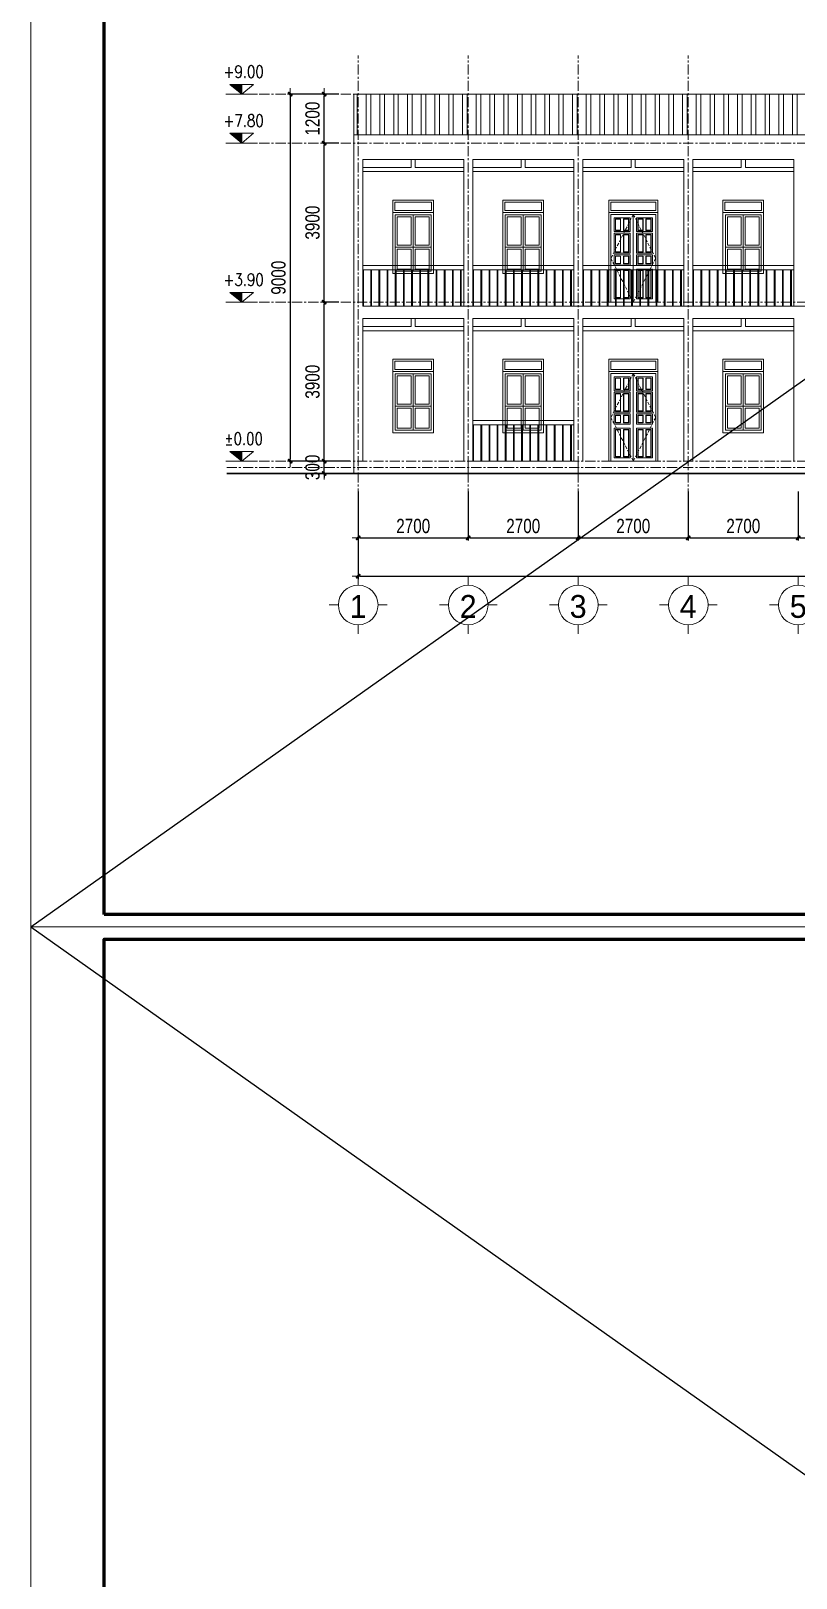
# Model space of a CAD drawing. Header units: millimetres. Extents: x 5243337 to 5938936, y 490824 to 785930.
# Drawn here: x 5785782 to 5804558, y 579497 to 617429 of the extents above; entities that cross this region are included whole.
import ezdxf
from ezdxf.enums import TextEntityAlignment as Align

# ---------------------------------------------------------------- set-up
doc = ezdxf.new("R2010")
doc.units = ezdxf.units.MM
doc.header["$MEASUREMENT"] = 0
doc.header["$PDMODE"] = 32
doc.linetypes.add('CENTER', pattern=[2, 1.25, -0.25, 0.25, -0.25])
doc.linetypes.add('HIDDEN', pattern=[0.375, 0.25, -0.125])
doc.layers.get('0').update_dxf_attribs({"lineweight": 0})
doc.layers.get('Defpoints').update_dxf_attribs({"lineweight": 0})
for name, color, linetype, lineweight in [('dim', 144, 'Continuous', 13), ('hatch1', 136, 'Continuous', 9), ('Khungten_LCDI', 7, 'Continuous', 25), ('LC Dim', 8, 'Continuous', 18), ('LC ISO', 153, 'Continuous', 13), ('LC MANH DUT', 35, 'HIDDEN', 5), ('LC Net dam 1', 30, 'Continuous', 30), ('LC Net manh', 9, 'Continuous', 5), ('LC Net thay', 7, 'Continuous', 25), ('LC Text1', 3, 'Continuous', 20), ('LC Text2', 7, 'Continuous', 25), ('noithat', 125, 'Continuous', 9), ('text', 1, 'Continuous', 20), ('thay1', 63, 'Continuous', 18), ('truc', 76, 'CENTER', 9)]:
    doc.layers.add(name, color=color, linetype=linetype, lineweight=lineweight)
doc.layers.add('KCS_Plotter', color=11, linetype='Continuous', plot=False)
doc.layers.add('KICHTHUOC', color=9, linetype='Continuous')
doc.styles.add('EG Hai', font='VHAVANB.TTF')
doc.styles.add('HOATBIF', font='hoatbif.shx', dxfattribs={"width": 0.8})
doc.styles.add('Khungten', font='VHAVAN.TTF', dxfattribs={"width": 0.9, "height": 5000})
doc.styles.add('T1', font='Vnsimli.shx', dxfattribs={"width": 0.8})
doc.styles.add('Title', font='VHBLACK.TTF')
doc.dimstyles.new('1-100', dxfattribs={"dimscale": 100, "dimtxt": 2.5, "dimasz": 0.35, "dimexe": 0.5, "dimexo": 0, "dimgap": 0.8, "dimtad": 1, "dimdec": 0, "dimzin": 0, "dimdsep": 46, "dimtxsty": 'HOATBIF', "dimblk1": 'DOT', "dimblk2": 'DOT', "dimsah": 1, "dimcen": -1, "dimdle": 1, "dimclrd": 256, "dimclre": 256, "dimclrt": 4, "dimadec": 3, "dimazin": 2, "dimtfac": 0.333333, "dimtdec": 0, "dimtix": 1, "dimtmove": 2, "dimatfit": 3, "dimldrblk": 'DOT', "dimfxl": 1, "dimtvp": 0.833333, "dimtolj": 1, "dimtzin": 0, "dimarcsym": 0})

# ---------------------------------------------------------------- blocks, each defined once
blk = doc.blocks.new('DOT')
at = {"layer": 'dim'}
for p, q in [((-3, 0), (3, 0)), ((-1, -1), (1, 1))]:
    blk.add_line(p, q, dxfattribs=at)
blk.add_lwpolyline([(0.5, 1), (-1, -0.5), (-0.5, -1), (1, 0.5)], close=True, dxfattribs=at)
blk = doc.blocks.new('*D600')
at = {"layer": 'Defpoints', "color": 0, "ltscale": 300, "transparency": 16777216}
for p in [(5793813, 606139), (5838463, 606139), (5838463, 604061)]:
    blk.add_point(p, dxfattribs=at)
at = {"layer": 'LC Dim', "lineweight": -2, "ltscale": 300, "transparency": 16777216}
for p, q in [((5793813, 606139), (5793813, 603991)), ((5838463, 606139), (5838463, 603991)), ((5793862, 604061), (5838414, 604061))]:
    blk.add_line(p, q, dxfattribs=at)
at = {"layer": 'LC Dim', "lineweight": -2, "ltscale": 300, "transparency": 16777216, "xscale": 49, "yscale": 49, "zscale": 49, "rotation": 180}
blk.add_blockref('DOT', (5793813, 604061), dxfattribs=at)
at = {"layer": 'LC Dim', "lineweight": -2, "ltscale": 300, "transparency": 16777216, "xscale": 49, "yscale": 49, "zscale": 49}
blk.add_blockref('DOT', (5838463, 604061), dxfattribs=at)
at = {"layer": 'LC Dim', "color": 4, "ltscale": 300, "transparency": 16777216, "insert": (5816138, 604348), "char_height": 350, "attachment_point": 5, "style": 'HOATBIF'}
blk.add_mtext('\\A1;44650', dxfattribs=at)
blk = doc.blocks.new('_Dot')
at = {"color": 0, "linetype": 'ByBlock', "lineweight": -2}
blk.add_line((-0.5, 0), (-1, 0), dxfattribs=at)
at = {"color": 0, "linetype": 'ByBlock', "const_width": 0.5}
blk.add_lwpolyline([(-0.25, 0, 1), (0.25, 0, 1)], format="xyb", close=True, dxfattribs=at)
blk = doc.blocks.new('*D601')
at = {"layer": 'Defpoints', "color": 0, "ltscale": 300, "transparency": 16777216}
for p in [(5793813, 606139), (5796513, 606139), (5796513, 605003)]:
    blk.add_point(p, dxfattribs=at)
at = {"layer": 'LC Dim', "lineweight": -2, "ltscale": 300, "transparency": 16777216}
for p, q in [((5793813, 606139), (5793813, 604933)), ((5796513, 606139), (5796513, 604933)), ((5793862, 605003), (5796464, 605003))]:
    blk.add_line(p, q, dxfattribs=at)
at = {"layer": 'LC Dim', "lineweight": -2, "ltscale": 300, "transparency": 16777216, "xscale": 49, "yscale": 49, "zscale": 49, "rotation": 180}
blk.add_blockref('DOT', (5793813, 605003), dxfattribs=at)
at = {"layer": 'LC Dim', "lineweight": -2, "ltscale": 300, "transparency": 16777216, "xscale": 49, "yscale": 49, "zscale": 49}
blk.add_blockref('DOT', (5796513, 605003), dxfattribs=at)
at = {"layer": 'LC Dim', "color": 4, "ltscale": 300, "transparency": 16777216, "insert": (5795163, 605290), "char_height": 350, "attachment_point": 5, "style": 'HOATBIF'}
blk.add_mtext('\\A1;2700', dxfattribs=at)
blk = doc.blocks.new('TTRUC')
at = {"layer": 'LC ISO'}
for p, q in [((0, 6.95), (0, 10.13)), ((-6.95, 0), (-10.13, 0)), ((6.95, 0), (10.13, 0)), ((0, -6.95), (0, -10.13))]:
    blk.add_line(p, q, dxfattribs=at)
at = {"layer": 'LC Net manh'}
blk.add_circle((0, 0), 6.95, dxfattribs=at)
blk = doc.blocks.new('*D602')
at = {"layer": 'Defpoints', "color": 0, "ltscale": 300, "transparency": 16777216}
for p in [(5796513, 606139), (5799213, 606139), (5799213, 605003)]:
    blk.add_point(p, dxfattribs=at)
at = {"layer": 'LC Dim', "lineweight": -2, "ltscale": 300, "transparency": 16777216}
for p, q in [((5796513, 606139), (5796513, 604933)), ((5799213, 606139), (5799213, 604933)), ((5796562, 605003), (5799164, 605003))]:
    blk.add_line(p, q, dxfattribs=at)
at = {"layer": 'LC Dim', "lineweight": -2, "ltscale": 300, "transparency": 16777216, "xscale": 49, "yscale": 49, "zscale": 49, "rotation": 180}
blk.add_blockref('DOT', (5796513, 605003), dxfattribs=at)
at = {"layer": 'LC Dim', "lineweight": -2, "ltscale": 300, "transparency": 16777216, "xscale": 49, "yscale": 49, "zscale": 49}
blk.add_blockref('DOT', (5799213, 605003), dxfattribs=at)
at = {"layer": 'LC Dim', "color": 4, "ltscale": 300, "transparency": 16777216, "insert": (5797863, 605290), "char_height": 350, "attachment_point": 5, "style": 'HOATBIF'}
blk.add_mtext('\\A1;2700', dxfattribs=at)
blk = doc.blocks.new('*D603')
at = {"layer": 'Defpoints', "color": 0, "ltscale": 300, "transparency": 16777216}
for p in [(5799213, 606139), (5801913, 606139), (5801913, 605003)]:
    blk.add_point(p, dxfattribs=at)
at = {"layer": 'LC Dim', "lineweight": -2, "ltscale": 300, "transparency": 16777216}
for p, q in [((5799213, 606139), (5799213, 604933)), ((5801913, 606139), (5801913, 604933)), ((5799262, 605003), (5801864, 605003))]:
    blk.add_line(p, q, dxfattribs=at)
at = {"layer": 'LC Dim', "lineweight": -2, "ltscale": 300, "transparency": 16777216, "xscale": 49, "yscale": 49, "zscale": 49, "rotation": 180}
blk.add_blockref('DOT', (5799213, 605003), dxfattribs=at)
at = {"layer": 'LC Dim', "lineweight": -2, "ltscale": 300, "transparency": 16777216, "xscale": 49, "yscale": 49, "zscale": 49}
blk.add_blockref('DOT', (5801913, 605003), dxfattribs=at)
at = {"layer": 'LC Dim', "color": 4, "ltscale": 300, "transparency": 16777216, "insert": (5800563, 605290), "char_height": 350, "attachment_point": 5, "style": 'HOATBIF'}
blk.add_mtext('\\A1;2700', dxfattribs=at)
blk = doc.blocks.new('*D604')
at = {"layer": 'Defpoints', "color": 0, "ltscale": 300, "transparency": 16777216}
for p in [(5801913, 606139), (5804613, 606139), (5804613, 605003)]:
    blk.add_point(p, dxfattribs=at)
at = {"layer": 'LC Dim', "lineweight": -2, "ltscale": 300, "transparency": 16777216}
for p, q in [((5801913, 606139), (5801913, 604933)), ((5804613, 606139), (5804613, 604933)), ((5801962, 605003), (5804564, 605003))]:
    blk.add_line(p, q, dxfattribs=at)
at = {"layer": 'LC Dim', "lineweight": -2, "ltscale": 300, "transparency": 16777216, "xscale": 49, "yscale": 49, "zscale": 49, "rotation": 180}
blk.add_blockref('DOT', (5801913, 605003), dxfattribs=at)
at = {"layer": 'LC Dim', "lineweight": -2, "ltscale": 300, "transparency": 16777216, "xscale": 49, "yscale": 49, "zscale": 49}
blk.add_blockref('DOT', (5804613, 605003), dxfattribs=at)
at = {"layer": 'LC Dim', "color": 4, "ltscale": 300, "transparency": 16777216, "insert": (5803263, 605290), "char_height": 350, "attachment_point": 5, "style": 'HOATBIF'}
blk.add_mtext('\\A1;2700', dxfattribs=at)
blk = doc.blocks.new('*D605')
at = {"layer": 'Defpoints', "color": 0, "ltscale": 300, "transparency": 16777216}
for p in [(5804613, 606139), (5807313, 606139), (5807313, 605003)]:
    blk.add_point(p, dxfattribs=at)
at = {"layer": 'LC Dim', "lineweight": -2, "ltscale": 300, "transparency": 16777216}
for p, q in [((5804613, 606139), (5804613, 604933)), ((5807313, 606139), (5807313, 604933)), ((5804662, 605003), (5807264, 605003))]:
    blk.add_line(p, q, dxfattribs=at)
at = {"layer": 'LC Dim', "lineweight": -2, "ltscale": 300, "transparency": 16777216, "xscale": 49, "yscale": 49, "zscale": 49, "rotation": 180}
blk.add_blockref('DOT', (5804613, 605003), dxfattribs=at)
at = {"layer": 'LC Dim', "lineweight": -2, "ltscale": 300, "transparency": 16777216, "xscale": 49, "yscale": 49, "zscale": 49}
blk.add_blockref('DOT', (5807313, 605003), dxfattribs=at)
at = {"layer": 'LC Dim', "color": 4, "ltscale": 300, "transparency": 16777216, "insert": (5805963, 605290), "char_height": 350, "attachment_point": 5, "style": 'HOATBIF'}
blk.add_mtext('\\A1;2700', dxfattribs=at)
blk = doc.blocks.new('sdgfed')
at = {"layer": 'noithat'}
for points in [[(0, 1500), (1000, 1500), (1000, 1800), (0, 1800)], [(50, 1550), (950, 1550), (950, 1750), (50, 1750)], [(0, 0), (1000, 0), (1000, 1500), (0, 1500)], [(60, 60), (940, 60), (940, 1440), (60, 1440)], [(60, 1440), (500, 1440), (500, 650), (60, 650)], [(110, 1390), (450, 1390), (450, 700), (110, 700)], [(940, 1440), (500, 1440), (500, 650), (940, 650)], [(890, 1390), (550, 1390), (550, 700), (890, 700)], [(500, 650), (60, 650), (60, 60), (500, 60)], [(450, 600), (110, 600), (110, 110), (450, 110)], [(500, 650), (940, 650), (940, 60), (500, 60)], [(550, 600), (890, 600), (890, 110), (550, 110)]]:
    blk.add_lwpolyline(points, close=True, dxfattribs=at)
blk = doc.blocks.new('jsfgsdf')
at = {"layer": 'hatch1'}
blk.add_lwpolyline([(50, 2250), (1150, 2250), (1150, 2450), (50, 2450)], close=True, dxfattribs=at)
at = {"layer": 'LC ISO'}
for p, q in [((600, 0), (600, 2150)), ((130, 1730), (520, 1730)), ((130, 1690), (520, 1690)), ((1070, 1730), (680, 1730)), ((1070, 1690), (680, 1690)), ((130, 1200), (520, 1200)), ((1070, 1200), (680, 1200)), ((0, 0), (1200, 0))]:
    blk.add_line(p, q, dxfattribs=at)
at = {"layer": 'LC ISO', "ltscale": 2}
for p, q in [((130, 810), (520, 810)), ((1070, 810), (680, 810))]:
    blk.add_line(p, q, dxfattribs=at)
at = {"layer": 'LC ISO'}
blk.add_lwpolyline([(0, 2200), (1200, 2200), (1200, 2500), (0, 2500)], close=True, dxfattribs=at)
for points in [[(0, 0), (0, 2200), (1200, 2200), (1200, 0)], [(50, 0), (50, 2150), (1150, 2150), (1150, 0)], [(130, 1730), (130, 2070), (520, 2070), (520, 1730)], [(1070, 1730), (1070, 2070), (680, 2070), (680, 1730)], [(130, 1200), (130, 1690)], [(520, 1690), (520, 1200), (130, 1200)], [(680, 1690), (680, 1200), (1070, 1200)], [(1070, 1200), (1070, 1690)], [(130, 910), (130, 1160), (520, 1160)], [(520, 1160), (520, 910), (130, 910)], [(1070, 910), (1070, 1160), (680, 1160)], [(680, 1160), (680, 910), (1070, 910)], [(520, 810), (520, 80), (130, 80), (130, 810)], [(680, 810), (680, 80), (1070, 80), (1070, 810)]]:
    blk.add_lwpolyline(points, dxfattribs=at)
at = {"layer": 'LC MANH DUT', "ltscale": 300}
for p, q in [((600, 2150), (50, 1075)), ((600, 2150), (1150, 1075)), ((50, 1075), (600, 0)), ((1150, 1075), (600, 0))]:
    blk.add_line(p, q, dxfattribs=at)
at = {"layer": 'LC Net manh'}
for points in [[(160, 2040), (290, 2040), (290, 1760), (160, 1760)], [(166, 2034), (284, 2034), (284, 1766), (166, 1766)], [(360, 2040), (490, 2040), (490, 1760), (360, 1760)], [(366, 2034), (484, 2034), (484, 1766), (366, 1766)], [(840, 2040), (710, 2040), (710, 1760), (840, 1760)], [(834, 2034), (716, 2034), (716, 1766), (834, 1766)], [(1040, 2040), (910, 2040), (910, 1760), (1040, 1760)], [(1034, 2034), (916, 2034), (916, 1766), (1034, 1766)], [(160, 1660), (290, 1660), (290, 1230), (160, 1230)], [(166, 1654), (284, 1654), (284, 1236), (166, 1236)], [(360, 1660), (490, 1660), (490, 1230), (360, 1230)], [(366, 1654), (484, 1654), (484, 1236), (366, 1236)], [(840, 1660), (710, 1660), (710, 1230), (840, 1230)], [(834, 1654), (716, 1654), (716, 1236), (834, 1236)], [(1040, 1660), (910, 1660), (910, 1230), (1040, 1230)], [(1034, 1654), (916, 1654), (916, 1236), (1034, 1236)], [(160, 1130), (290, 1130), (290, 940), (160, 940)], [(160, 780), (290, 780), (290, 110), (160, 110)], [(166, 1124), (284, 1124), (284, 946), (166, 946)], [(166, 774), (284, 774), (284, 116), (166, 116)], [(360, 1130), (490, 1130), (490, 940), (360, 940)], [(360, 780), (490, 780), (490, 110), (360, 110)], [(366, 1124), (484, 1124), (484, 946), (366, 946)], [(366, 774), (484, 774), (484, 116), (366, 116)], [(840, 1130), (710, 1130), (710, 940), (840, 940)], [(840, 780), (710, 780), (710, 110), (840, 110)], [(834, 1124), (716, 1124), (716, 946), (834, 946)], [(834, 774), (716, 774), (716, 116), (834, 116)], [(1040, 1130), (910, 1130), (910, 940), (1040, 940)], [(1040, 780), (910, 780), (910, 110), (1040, 110)], [(1034, 1124), (916, 1124), (916, 946), (1034, 946)], [(1034, 774), (916, 774), (916, 116), (1034, 116)]]:
    blk.add_lwpolyline(points, close=True, dxfattribs=at)
blk = doc.blocks.new('*D653')
at = {"layer": 'Defpoints', "color": 0, "ltscale": 300, "transparency": 16777216}
for p in [(5792980, 606879), (5793611, 606879), (5793611, 606579)]:
    blk.add_point(p, dxfattribs=at)
at = {"layer": 'LC Dim', "lineweight": -2, "ltscale": 300, "transparency": 16777216}
for p, q in [((5792980, 606928), (5792980, 606977)), ((5793611, 606879), (5792910, 606879)), ((5793611, 606579), (5792910, 606579)), ((5792980, 606579), (5792980, 606879)), ((5792980, 606530), (5792980, 606481))]:
    blk.add_line(p, q, dxfattribs=at)
at = {"layer": 'LC Dim', "lineweight": -2, "ltscale": 300, "transparency": 16777216, "xscale": 49, "yscale": 49, "zscale": 49}
for p, rotation in [((5792980, 606879), 270), ((5792980, 606579), 90)]:
    blk.add_blockref('DOT', p, dxfattribs=dict(at, rotation=rotation))
at = {"layer": 'LC Dim', "color": 4, "ltscale": 300, "transparency": 16777216, "insert": (5792693, 606729), "char_height": 350, "attachment_point": 5, "rotation": 90, "style": 'HOATBIF'}
blk.add_mtext('\\A1;300', dxfattribs=at)
blk = doc.blocks.new('*D654')
at = {"layer": 'Defpoints', "color": 0, "transparency": 16777216}
for p in [(5792980, 610779), (5793336, 610779), (5793611, 606879)]:
    blk.add_point(p, dxfattribs=at)
at = {"layer": 'LC Dim', "lineweight": -2, "transparency": 16777216}
for p, q in [((5793336, 610779), (5792910, 610779)), ((5792980, 606928), (5792980, 610730)), ((5793611, 606879), (5792910, 606879))]:
    blk.add_line(p, q, dxfattribs=at)
at = {"layer": 'LC Dim', "lineweight": -2, "transparency": 16777216, "xscale": 49, "yscale": 49, "zscale": 49}
for p, rotation in [((5792980, 610779), 90), ((5792980, 606879), 270)]:
    blk.add_blockref('DOT', p, dxfattribs=dict(at, rotation=rotation))
at = {"layer": 'LC Dim', "color": 4, "transparency": 16777216, "insert": (5792693, 608829), "char_height": 350, "attachment_point": 5, "rotation": 90, "style": 'HOATBIF'}
blk.add_mtext('\\A1;3900', dxfattribs=at)
blk = doc.blocks.new('*D655')
at = {"layer": 'Defpoints', "color": 0, "transparency": 16777216}
for p in [(5792980, 614679), (5793336, 614679), (5793336, 610779)]:
    blk.add_point(p, dxfattribs=at)
at = {"layer": 'LC Dim', "lineweight": -2, "transparency": 16777216}
for p, q in [((5793336, 614679), (5792910, 614679)), ((5792980, 610828), (5792980, 614630)), ((5793336, 610779), (5792910, 610779))]:
    blk.add_line(p, q, dxfattribs=at)
at = {"layer": 'LC Dim', "lineweight": -2, "transparency": 16777216, "xscale": 49, "yscale": 49, "zscale": 49}
for p, rotation in [((5792980, 614679), 90), ((5792980, 610779), 270)]:
    blk.add_blockref('DOT', p, dxfattribs=dict(at, rotation=rotation))
at = {"layer": 'LC Dim', "color": 4, "transparency": 16777216, "insert": (5792693, 612729), "char_height": 350, "attachment_point": 5, "rotation": 90, "style": 'HOATBIF'}
blk.add_mtext('\\A1;3900', dxfattribs=at)
blk = doc.blocks.new('*U538')
at = {"layer": 'LC ISO'}
blk.add_lwpolyline([(-10, 445), (10, 445), (10, -445), (-10, -445)], close=True, dxfattribs=at)
blk = doc.blocks.new('*U539')
at = {"layer": 'thay1', "color": 0, "linetype": 'ByBlock', "lineweight": -2, "transparency": 16777216}
for p in [(0, 0), (200, 0), (400, 0), (600, 0), (800, 0), (1000, 0), (1200, 0), (1400, 0), (1600, 0), (1800, 0), (2000, 0), (2200, 0), (2400, 0)]:
    blk.add_blockref('*U538', p, dxfattribs=at)
blk = doc.blocks.new('*U540')
at = {"layer": 'LC ISO'}
blk.add_lwpolyline([(-10, 445), (10, 445), (10, -445), (-10, -445)], close=True, dxfattribs=at)
blk = doc.blocks.new('*U541')
at = {"layer": 'thay1', "color": 0, "linetype": 'ByBlock', "lineweight": -2, "transparency": 16777216}
for p in [(0, 0), (200, 0), (400, 0), (600, 0), (800, 0), (1000, 0), (1200, 0), (1400, 0), (1600, 0), (1800, 0), (2000, 0), (2200, 0), (2400, 0)]:
    blk.add_blockref('*U540', p, dxfattribs=at)
blk = doc.blocks.new('*U542')
at = {"layer": 'LC ISO'}
blk.add_lwpolyline([(-10, 445), (10, 445), (10, -445), (-10, -445)], close=True, dxfattribs=at)
blk = doc.blocks.new('*U543')
at = {"layer": 'thay1', "color": 0, "linetype": 'ByBlock', "lineweight": -2, "transparency": 16777216}
for p in [(0, 0), (200, 0), (400, 0), (600, 0), (800, 0), (1000, 0), (1200, 0), (1400, 0), (1600, 0), (1800, 0), (2000, 0), (2200, 0), (2400, 0)]:
    blk.add_blockref('*U542', p, dxfattribs=at)
blk = doc.blocks.new('*U544')
at = {"layer": 'LC ISO'}
blk.add_lwpolyline([(-10, 445), (10, 445), (10, -445), (-10, -445)], close=True, dxfattribs=at)
blk = doc.blocks.new('*U545')
at = {"layer": 'thay1', "color": 0, "linetype": 'ByBlock', "lineweight": -2, "transparency": 16777216}
for p in [(0, 0), (200, 0), (400, 0), (600, 0), (800, 0), (1000, 0), (1200, 0), (1400, 0), (1600, 0), (1800, 0), (2000, 0), (2200, 0), (2400, 0)]:
    blk.add_blockref('*U544', p, dxfattribs=at)
blk = doc.blocks.new('*D656')
at = {"layer": 'Defpoints', "color": 0, "transparency": 16777216}
for p in [(5792980, 615879), (5793336, 615879), (5793336, 614679)]:
    blk.add_point(p, dxfattribs=at)
at = {"layer": 'LC Dim', "lineweight": -2, "transparency": 16777216}
for p, q in [((5793336, 615879), (5792910, 615879)), ((5792980, 614728), (5792980, 615830)), ((5793336, 614679), (5792910, 614679))]:
    blk.add_line(p, q, dxfattribs=at)
at = {"layer": 'LC Dim', "lineweight": -2, "transparency": 16777216, "xscale": 49, "yscale": 49, "zscale": 49}
for p, rotation in [((5792980, 615879), 90), ((5792980, 614679), 270)]:
    blk.add_blockref('DOT', p, dxfattribs=dict(at, rotation=rotation))
at = {"layer": 'LC Dim', "color": 4, "transparency": 16777216, "insert": (5792693, 615279), "char_height": 350, "attachment_point": 5, "rotation": 90, "style": 'HOATBIF'}
blk.add_mtext('\\A1;1200', dxfattribs=at)
blk = doc.blocks.new('Caodo1')
at = {"layer": 'LC Text1'}
blk.add_hatch(color=256, dxfattribs=at).paths.add_polyline_path([(0, 200), (0, 0), (243, 200)])
for p, q in [((324, 0), (-324, 0)), ((0, 0), (0, 200))]:
    blk.add_line(p, q, dxfattribs=at)
blk.add_lwpolyline([(-243, 200), (243, 200), (0, 0), (0, 0)], close=True, dxfattribs=at)
at = {"layer": 'LC Text1', "style": 'T1', "width": 0.8}
blk.add_attdef('%%P0,00', text='', height=250, dxfattribs=at).set_placement((-39, 460), align=Align.MIDDLE_CENTER)
blk = doc.blocks.new('*D657')
at = {"layer": 'Defpoints', "color": 0, "transparency": 16777216}
for p in [(5793336, 615879), (5792145, 606879), (5793519, 606879)]:
    blk.add_point(p, dxfattribs=at)
at = {"layer": 'LC Dim', "lineweight": -2, "transparency": 16777216}
for p, q in [((5793336, 615879), (5792075, 615879)), ((5792145, 615830), (5792145, 606928)), ((5793519, 606879), (5792075, 606879))]:
    blk.add_line(p, q, dxfattribs=at)
at = {"layer": 'LC Dim', "lineweight": -2, "transparency": 16777216, "xscale": 49, "yscale": 49, "zscale": 49}
for p, rotation in [((5792145, 615879), 90), ((5792145, 606879), 270)]:
    blk.add_blockref('DOT', p, dxfattribs=dict(at, rotation=rotation))
at = {"layer": 'LC Dim', "color": 4, "transparency": 16777216, "insert": (5791858, 611379), "char_height": 350, "attachment_point": 5, "rotation": 90, "style": 'HOATBIF'}
blk.add_mtext('\\A1;9000', dxfattribs=at)
blk = doc.blocks.new('*U509')
at = {"layer": 'LC ISO'}
blk.add_lwpolyline([(-10, 445), (10, 445), (10, -445), (-10, -445)], close=True, dxfattribs=at)
blk = doc.blocks.new('*U510')
at = {"layer": 'thay1', "color": 0, "linetype": 'ByBlock', "lineweight": -2, "transparency": 16777216}
for p in [(0, 0), (200, 0), (400, 0), (600, 0), (800, 0), (1000, 0), (1200, 0), (1400, 0), (1600, 0), (1800, 0), (2000, 0), (2200, 0), (2400, 0)]:
    blk.add_blockref('*U509', p, dxfattribs=at)
blk = doc.blocks.new('ha tang Nui Beo')
at = {"layer": 'Defpoints', "lineweight": 0}
blk.add_lwpolyline([(-1200, -14850), (-1200, 14850), (40800, 14850), (40800, -14850)], close=True, dxfattribs=at)
at = {"layer": 'Khungten_LCDI', "color": 5, "lineweight": 60}
blk.add_lwpolyline([(0, -14650), (0, 14650), (40600, 14650), (40600, -14650)], close=True, dxfattribs=at)
at = {"color": 7, "style": 'Khungten', "width": 0.8}
for tag, p in [('REVISION', (39499, -10746)), ('NGAYHT', (39546, -11609))]:
    blk.add_attdef(tag, text='', height=200, dxfattribs=at).set_placement(p, align=Align.CENTER)
at = {"layer": 'LC Text1', "style": 'Title', "width": 1.485915}
for tag, p, p2 in [('TENBANVE1', (36913, -8886), (40339, -8886)), ('TENBANVE2', (36913, -9562), (40339, -9562))]:
    blk.add_attdef(tag, text='', height=250, dxfattribs=at).set_placement(p, p2, align=Align.FIT)
at = {"layer": 'LC Text1', "style": 'Title', "width": 0.7}
blk.add_attdef('SOBANVE', text='', height=250, dxfattribs=at).set_placement((39562, -13896), align=Align.CENTER)

msp = doc.modelspace()

# ---------------------------------------------------------------- hatches: boundary and pattern name
at = {"layer": 'hatch1'}
h = msp.add_hatch(dxfattribs=at)
h.set_pattern_fill('ANSI32', color=256, scale=900, angle=45)
h.set_pattern_definition([(90, (174971.07, -18626.8), (-337.5, 0), []), (90, (175083.57, -18514.3), (-337.5, 0), [])])
h.paths.add_polyline_path([(5793703.2, 615879.2), (5793703.2, 614879.2), (5838573.2, 614879.2), (5838573.2, 615879.2)])

# ---------------------------------------------------------------- linework, layer by layer
at = {"layer": 'KCS_Plotter'}
for q in [(5848781.5, 640013.2), (5848781.5, 550913.2)]:
    msp.add_line((5785781.5, 595463.2), q, dxfattribs=at)
at = {"layer": 'LC Net dam 1'}
msp.add_line((5790586.1, 606579.2), (5840654.1, 606579.2), dxfattribs=at)
at = {"layer": 'thay1'}
for p, q in [((5793703.2, 615879.2), (5793703.2, 606579.2)), ((5793703.2, 615879.2), (5838573.2, 615879.2)), ((5793703.2, 614879.2), (5838573.2, 614879.2)), ((5793923.2, 614279.2), (5793923.2, 610679.2)), ((5793923.2, 614279.2), (5796403.2, 614279.2)), ((5795113.2, 614279.2), (5795113.2, 614079.2)), ((5795213.2, 614279.2), (5795213.2, 614079.2)), ((5796403.2, 614279.2), (5796403.2, 610679.2)), ((5796623.2, 614279.2), (5796623.2, 610679.2)), ((5796623.2, 614279.2), (5799103.2, 614279.2)), ((5797813.2, 614279.2), (5797813.2, 614079.2)), ((5797913.2, 614279.2), (5797913.2, 614079.2)), ((5799103.2, 614279.2), (5799103.2, 610679.2)), ((5799323.2, 614279.2), (5799323.2, 610679.2)), ((5799323.2, 614279.2), (5801803.2, 614279.2)), ((5800513.2, 614279.2), (5800513.2, 614079.2)), ((5800613.2, 614279.2), (5800613.2, 614079.2)), ((5801803.2, 614279.2), (5801803.2, 610679.2)), ((5802023.2, 614279.2), (5802023.2, 610679.2)), ((5802023.2, 614279.2), (5804503.2, 614279.2)), ((5803213.2, 614279.2), (5803213.2, 614079.2)), ((5803313.2, 614279.2), (5803313.2, 614079.2)), ((5804503.2, 614279.2), (5804503.2, 610679.2)), ((5793923.2, 614079.2), (5795113.2, 614079.2)), ((5793923.2, 613979.2), (5796403.2, 613979.2)), ((5795213.2, 614079.2), (5796403.2, 614079.2)), ((5796623.2, 614079.2), (5797813.2, 614079.2)), ((5796623.2, 613979.2), (5799103.2, 613979.2)), ((5797913.2, 614079.2), (5799103.2, 614079.2)), ((5799323.2, 614079.2), (5800513.2, 614079.2)), ((5799323.2, 613979.2), (5801803.2, 613979.2)), ((5800613.2, 614079.2), (5801803.2, 614079.2)), ((5802023.2, 614079.2), (5803213.2, 614079.2)), ((5802023.2, 613979.2), (5804503.2, 613979.2)), ((5803313.2, 614079.2), (5804503.2, 614079.2)), ((5793923.2, 611679.2), (5796403.2, 611679.2)), ((5793923.2, 611569.2), (5796403.2, 611569.2)), ((5796623.2, 611679.2), (5799103.2, 611679.2)), ((5796623.2, 611569.2), (5799103.2, 611569.2)), ((5799323.2, 611679.2), (5801803.2, 611679.2)), ((5799323.2, 611569.2), (5801803.2, 611569.2)), ((5802023.2, 611679.2), (5804503.2, 611679.2)), ((5802023.2, 611569.2), (5804503.2, 611569.2)), ((5793923.2, 610679.2), (5810123.2, 610679.2)), ((5793923.2, 610379.2), (5796403.2, 610379.2)), ((5793923.2, 610379.2), (5793923.2, 606879.2)), ((5795113.2, 610379.2), (5795113.2, 610179.2)), ((5795213.2, 610379.2), (5795213.2, 610179.2)), ((5796403.2, 610379.2), (5796403.2, 606879.2)), ((5796623.2, 610379.2), (5796623.2, 606879.2)), ((5796623.2, 610379.2), (5799103.2, 610379.2)), ((5797813.2, 610379.2), (5797813.2, 610179.2)), ((5797913.2, 610379.2), (5797913.2, 610179.2)), ((5799103.2, 610379.2), (5799103.2, 606879.2)), ((5799323.2, 610379.2), (5799323.2, 606879.2)), ((5799323.2, 610379.2), (5801803.2, 610379.2)), ((5800513.2, 610379.2), (5800513.2, 610179.2)), ((5800613.2, 610379.2), (5800613.2, 610179.2)), ((5801803.2, 610379.2), (5801803.2, 606879.2)), ((5802023.2, 610379.2), (5802023.2, 606879.2)), ((5802023.2, 610379.2), (5804503.2, 610379.2)), ((5803213.2, 610379.2), (5803213.2, 610179.2)), ((5803313.2, 610379.2), (5803313.2, 610179.2)), ((5804503.2, 610379.2), (5804503.2, 606879.2)), ((5793923.2, 610179.2), (5795113.2, 610179.2)), ((5793923.2, 610079.2), (5796403.2, 610079.2)), ((5795213.2, 610179.2), (5796403.2, 610179.2)), ((5796623.2, 610179.2), (5797813.2, 610179.2)), ((5796623.2, 610079.2), (5799103.2, 610079.2)), ((5797913.2, 610179.2), (5799103.2, 610179.2)), ((5799323.2, 610179.2), (5800513.2, 610179.2)), ((5799323.2, 610079.2), (5801803.2, 610079.2)), ((5800613.2, 610179.2), (5801803.2, 610179.2)), ((5802023.2, 610179.2), (5803213.2, 610179.2)), ((5802023.2, 610079.2), (5804503.2, 610079.2)), ((5803313.2, 610179.2), (5804503.2, 610179.2)), ((5796623.2, 607879.2), (5799103.2, 607879.2)), ((5796623.2, 607769.2), (5799103.2, 607769.2)), ((5799213.2, 606879.2), (5796513.2, 606879.2)), ((5796513.2, 606879.2), (5796513.2, 606579.2)), ((5796513.2, 606579.2), (5799213.2, 606579.2)), ((5799213.2, 606579.2), (5799213.2, 606879.2))]:
    msp.add_line(p, q, dxfattribs=at)
at = {"layer": 'truc', "ltscale": 200}
for p, q in [((5793813.2, 605957.1), (5793813.2, 616823.9)), ((5796513.2, 605957.1), (5796513.2, 616823.9)), ((5799213.2, 605957.1), (5799213.2, 616823.9)), ((5801913.2, 605957.1), (5801913.2, 616823.9)), ((5790586.1, 615879.2), (5840654.1, 615879.2)), ((5790586.1, 614679.2), (5840654.1, 614679.2)), ((5790586.1, 610779.2), (5840654.1, 610779.2)), ((5790586.1, 606879.2), (5840654.1, 606879.2)), ((5790586.1, 606729.2), (5840654.1, 606729.2))]:
    msp.add_line(p, q, dxfattribs=at)

# ---------------------------------------------------------------- block references
at = {"layer": 'KICHTHUOC', "ltscale": 300, "xscale": 70, "yscale": 70, "zscale": 70}
for p in [(5793813.2, 603354.7), (5796513.2, 603354.7), (5799213.2, 603354.7), (5801913.2, 603354.7), (5804613.2, 603354.7)]:
    msp.add_blockref('TTRUC', p, dxfattribs=at)
at = {"layer": 'LC Net thay', "xscale": 1.500000000004304, "yscale": 1.500000000004304, "zscale": 1.500000000004304}
for p in [(5787581.5, 617738.2), (5787581.5, 573188.2)]:
    msp.add_blockref('ha tang Nui Beo', p, dxfattribs=at)
at = {"layer": 'LC Text1'}
ref = msp.add_blockref('Caodo1', (5790954.4, 615879.2), dxfattribs=dict(at, xscale=-1.2, yscale=1.2))
ref.add_attrib('%%P0,00', '+9.00', dxfattribs={"layer": 'LC Text2', "height": 300, "style": 'T1', "width": 0.8}).set_placement((5791001.3, 616430.6), align=Align.MIDDLE_CENTER)
ref = msp.add_blockref('Caodo1', (5790954.4, 614679.2), dxfattribs=dict(at, xscale=-1.2, yscale=1.2))
ref.add_attrib('%%P0,00', '+7.80', dxfattribs={"layer": 'LC Text2', "height": 300, "style": 'T1', "width": 0.8}).set_placement((5791001.3, 615230.6), align=Align.MIDDLE_CENTER)
ref = msp.add_blockref('Caodo1', (5790954.4, 610779.2), dxfattribs=dict(at, xscale=-1.2, yscale=1.2))
ref.add_attrib('%%P0,00', '+3.90', dxfattribs={"layer": 'LC Text2', "height": 300, "style": 'T1', "width": 0.8}).set_placement((5791001.3, 611330.6), align=Align.MIDDLE_CENTER)
ref = msp.add_blockref('Caodo1', (5790954.4, 606879.2), dxfattribs=dict(at, xscale=-1.2, yscale=1.2))
ref.add_attrib('%%P0,00', '%%p0.00', dxfattribs={"layer": 'LC Text2', "height": 300, "style": 'T1', "width": 0.8}).set_placement((5791001.3, 607430.6), align=Align.MIDDLE_CENTER)
at = {"layer": 'thay1'}
for name, p in [('sdgfed', (5794662.1, 611479.2)), ('sdgfed', (5797362.1, 611479.2)), ('jsfgsdf', (5799963.2, 610779.2)), ('sdgfed', (5802762.1, 611479.2)), ('*U539', (5793933.2, 611124.2)), ('*U541', (5796633.2, 611124.2)), ('*U543', (5799333.2, 611124.2)), ('*U545', (5802033.2, 611124.2)), ('sdgfed', (5794662.1, 607579.2)), ('sdgfed', (5797362.1, 607579.2)), ('jsfgsdf', (5799963.2, 606879.2)), ('sdgfed', (5802762.1, 607579.2)), ('*U510', (5796633.2, 607324.2))]:
    msp.add_blockref(name, p, dxfattribs=at)

# ---------------------------------------------------------------- texts
at = {"layer": 'text', "ltscale": 0.2, "style": 'EG Hai'}
for s, p in [('1', (5793810.5, 602871.2)), ('2', (5796510.5, 602871.2)), ('3', (5799210.5, 602871.2)), ('4', (5801910.5, 602871.2)), ('5', (5804610.5, 602871.2))]:
    msp.add_text(s, height=560, dxfattribs=at).set_placement(p, align=Align.BOTTOM_CENTER)

# ---------------------------------------------------------------- dimensions: what is measured, and where the dimension line sits
at = {"layer": 'LC Dim'}
for base, p1, p2, text, picture, middle in [((5792145.1, 606879.2), (5793336.1, 615879.2), (5793519.1, 606879.2), '9000', '*D657', (5791858.1, 611379.2)), ((5792980.1, 610779.2), (5793611.1, 606879.2), (5793336.1, 610779.2), '3900', '*D654', (5792693.1, 608829.2))]:
    dim = msp.add_linear_dim(base=base, p1=p1, p2=p2, angle=90, text=text, dimstyle='1-100', override={"dimscale": 140}, dxfattribs=at)
    dim.commit()
    dim.dimension.update_dxf_attribs({"geometry": picture, "text_midpoint": middle})
for base, p1, p2, picture, middle in [((5792980.1, 615879.2), (5793336.1, 614679.2), (5793336.1, 615879.2), '*D656', (5792693.1, 615279.2)), ((5792980.1, 614679.2), (5793336.1, 610779.2), (5793336.1, 614679.2), '*D655', (5792693.1, 612729.2))]:
    dim = msp.add_linear_dim(base=base, p1=p1, p2=p2, angle=90, dimstyle='1-100', override={"dimscale": 140}, dxfattribs=at)
    dim.commit()
    dim.dimension.update_dxf_attribs({"geometry": picture, "text_midpoint": middle})
at = {"layer": 'LC Dim', "ltscale": 300}
dim = msp.add_linear_dim(base=(5792980.1, 606879.2), p1=(5793611.1, 606579.2), p2=(5793611.1, 606879.2), angle=90, dimstyle='1-100', override={"dimscale": 140}, dxfattribs=at)
dim.commit()
dim.dimension.update_dxf_attribs({"geometry": '*D653', "text_midpoint": (5792693.1, 606729.2)})
for base, p1, p2, picture, middle in [((5838463.2, 604060.7), (5793813.2, 606139.4), (5838463.2, 606139.4), '*D600', (5816138.2, 604347.7)), ((5796513.2, 605002.7), (5793813.2, 606139.4), (5796513.2, 606139.4), '*D601', (5795163.2, 605289.7)), ((5799213.2, 605002.7), (5796513.2, 606139.4), (5799213.2, 606139.4), '*D602', (5797863.2, 605289.7)), ((5801913.2, 605002.7), (5799213.2, 606139.4), (5801913.2, 606139.4), '*D603', (5800563.2, 605289.7)), ((5804613.2, 605002.7), (5801913.2, 606139.4), (5804613.2, 606139.4), '*D604', (5803263.2, 605289.7)), ((5807313.2, 605002.7), (5804613.2, 606139.4), (5807313.2, 606139.4), '*D605', (5805963.2, 605289.7))]:
    dim = msp.add_linear_dim(base=base, p1=p1, p2=p2, dimstyle='1-100', override={"dimscale": 140}, dxfattribs=at)
    dim.commit()
    dim.dimension.update_dxf_attribs({"geometry": picture, "text_midpoint": middle})

doc.saveas('drawing.dxf')
